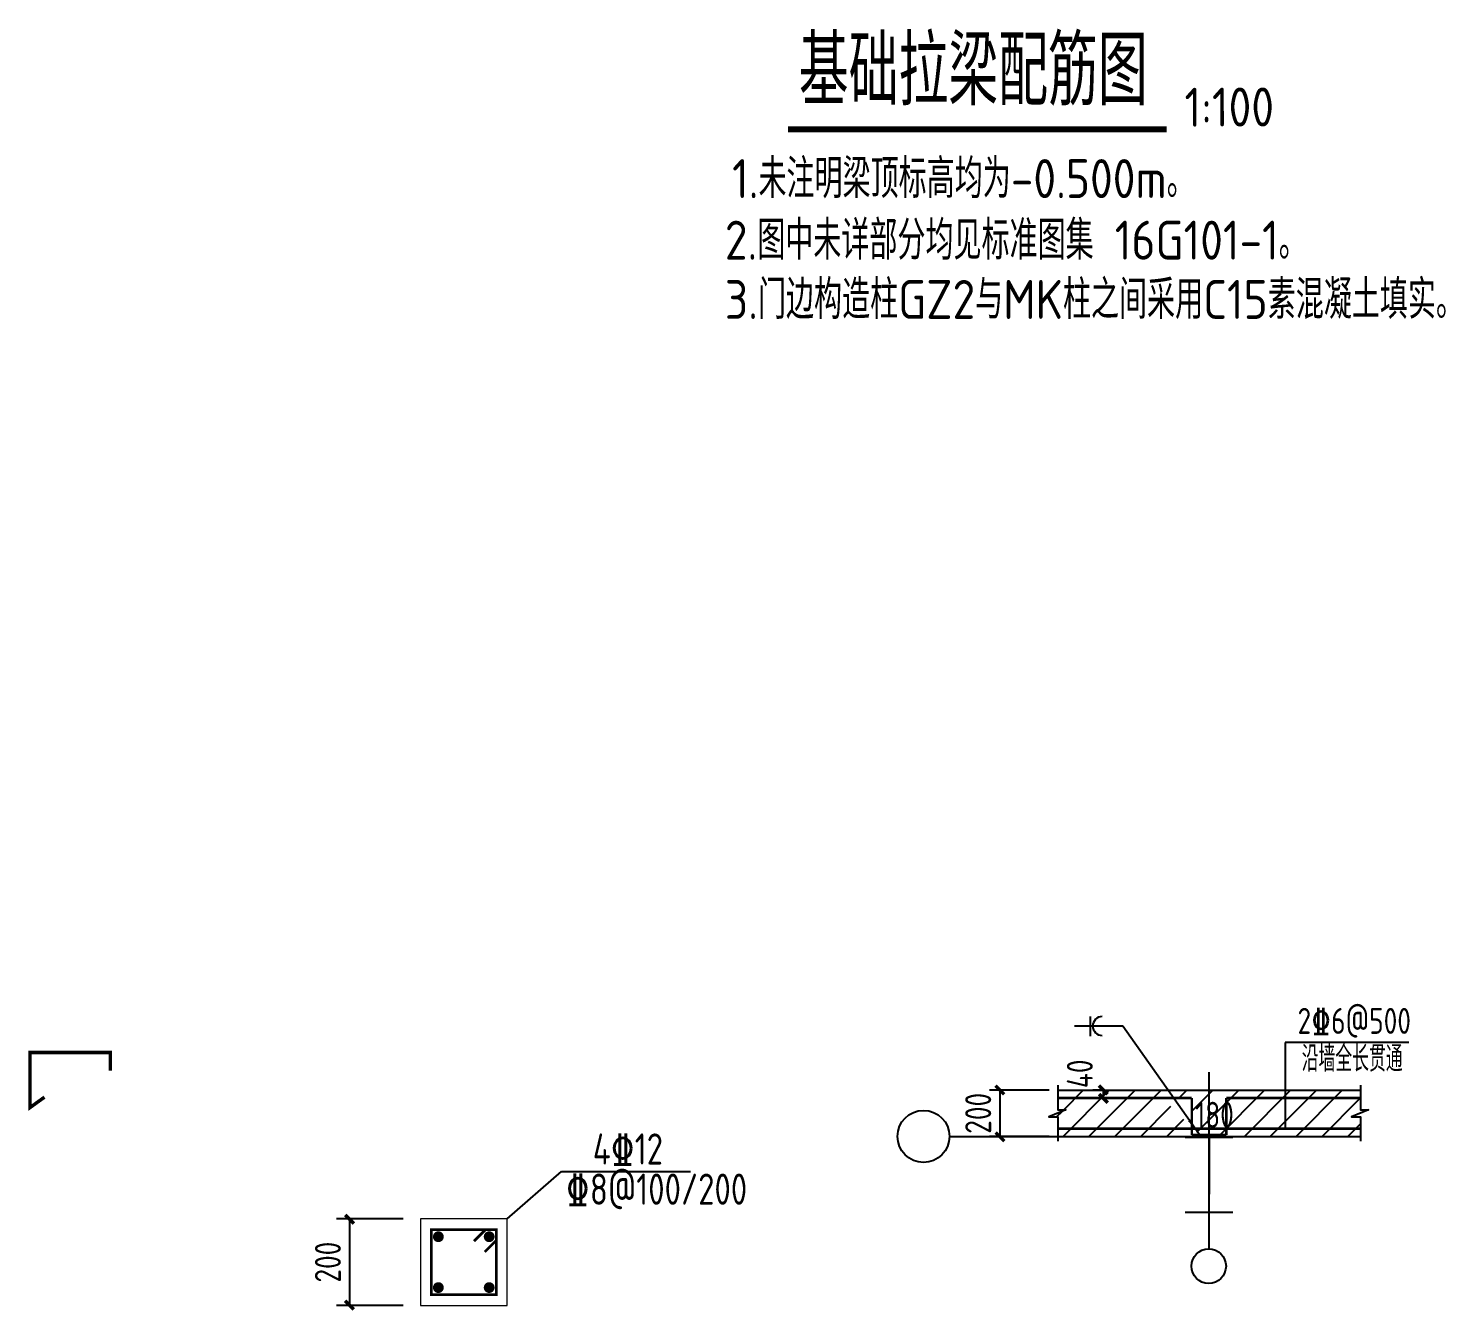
# Model space of a CAD drawing. Header units: millimetres. Extents: x 865974 to 875117, y 41124 to 44891.
# Drawn here: x 867503.2 to 867667, y 41244.2 to 41392.3 of the extents above; entities that cross this region are included whole.
import ezdxf

# ---------------------------------------------------------------- set-up
doc = ezdxf.new("R2010")
doc.units = ezdxf.units.MM
doc.header["$LTSCALE"] = 1000
doc.header["$MEASUREMENT"] = 0
doc.linetypes.add('2', pattern=[11.4, 9, -0.9, 0.6, -0.9])
doc.linetypes.add('DOTE', pattern=[2.42, 2, -0.2, 0.02, -0.2])
for name, color, linetype in [('2', 3, 'Continuous'), ('22', 1, 'Continuous'), ('DIM', 7, 'Continuous'), ('NUM', 7, 'Continuous'), ('PUB_TEXT', 7, 'Continuous'), ('轴线', 253, '2')]:
    doc.layers.add(name, color=color, linetype=linetype)
doc.layers.add('Z-柱大样外框', color=7, linetype='ByLayer', lineweight=18)
doc.styles.add('GBHZ', font='gbenor.shx', dxfattribs={"width": 0.9, "bigfont": 'gbcbig.shx'})
doc.dimstyles.new('Y10', dxfattribs={"dimscale": 0, "dimtxt": 3, "dimasz": 0.01, "dimexe": 1.2, "dimexo": 1, "dimgap": 1, "dimtad": 1, "dimdec": 0, "dimlfac": 10, "dimzin": 0, "dimdsep": 46, "dimtxsty": 'GBHZ', "dimblk1": 'DX', "dimblk2": 'DX', "dimsah": 1, "dimcen": 0.09, "dimdle": 1, "dimadec": 0, "dimazin": 0, "dimtfac": 1, "dimtdec": 0, "dimtix": 1, "dimtmove": 2, "dimatfit": 3, "dimldrblk": 'DX', "dimfxl": 0, "dimtolj": 1, "dimtzin": 0, "dimarcsym": 0})
doc.dimstyles.new('Y20', dxfattribs={"dimscale": 0, "dimtxt": 3, "dimasz": 0.01, "dimexe": 1.5, "dimexo": 0.03, "dimgap": 1, "dimtad": 1, "dimdec": 0, "dimlfac": 20, "dimzin": 0, "dimdsep": 46, "dimtxsty": 'GBHZ', "dimblk1": 'DX', "dimblk2": 'DX', "dimsah": 1, "dimcen": 0.09, "dimdle": 1, "dimadec": 0, "dimazin": 0, "dimtfac": 1, "dimtdec": 0, "dimtix": 1, "dimtmove": 2, "dimatfit": 3, "dimldrblk": 'DX', "dimfxl": 0, "dimtolj": 1, "dimtzin": 0, "dimarcsym": 0})

# ---------------------------------------------------------------- blocks, each defined once
blk = doc.blocks.new('DX')
at = {"color": 0, "linetype": 'ByBlock', "const_width": 40}
blk.add_lwpolyline([(-54, -51), (46, 49)], dxfattribs=at)
blk = doc.blocks.new('*D755')
at = {"layer": 'Defpoints', "color": 0, "transparency": 16777216}
for p in [(867622.22, 41269.62), (867615.51, 41264.29), (867622.22, 41264.29)]:
    blk.add_point(p, dxfattribs=at)
at = {"layer": 'dim', "color": 0, "lineweight": -2, "transparency": 16777216}
for p, q in [((867621.22, 41269.62), (867614.31, 41269.62)), ((867615.51, 41269.63), (867615.51, 41269.64)), ((867615.51, 41269.62), (867615.51, 41264.29)), ((867621.22, 41264.29), (867614.31, 41264.29)), ((867615.51, 41264.28), (867615.51, 41264.27))]:
    blk.add_line(p, q, dxfattribs=at)
at = {"layer": 'dim', "color": 0, "lineweight": -2, "transparency": 16777216, "xscale": 0.01, "yscale": 0.01, "zscale": 0.01}
for p, rotation in [((867615.51, 41269.62), 270), ((867615.51, 41264.29), 90)]:
    blk.add_blockref('DX', p, dxfattribs=dict(at, rotation=rotation))
at = {"layer": 'dim', "color": 0, "transparency": 16777216, "insert": (867613.01, 41266.96), "char_height": 3, "attachment_point": 5, "rotation": 90, "style": 'GBHZ'}
blk.add_mtext('\\A1;200', dxfattribs=at)
blk = doc.blocks.new('*D756')
at = {"layer": 'Defpoints', "color": 0, "transparency": 16777216}
for p in [(867627.47, 41269.62), (867628.11, 41269.62), (867628.11, 41268.73)]:
    blk.add_point(p, dxfattribs=at)
at = {"layer": 'dim', "color": 0, "lineweight": -2, "transparency": 16777216}
for p, q in [((867627.11, 41269.62), (867626.27, 41269.62)), ((867627.47, 41269.63), (867627.47, 41269.64)), ((867627.47, 41268.73), (867627.47, 41269.62)), ((867627.11, 41268.73), (867626.27, 41268.73)), ((867627.47, 41268.72), (867627.47, 41268.71))]:
    blk.add_line(p, q, dxfattribs=at)
at = {"layer": 'dim', "color": 0, "lineweight": -2, "transparency": 16777216, "xscale": 0.01, "yscale": 0.01, "zscale": 0.01}
for p, rotation in [((867627.47, 41269.62), 270), ((867627.47, 41268.73), 90)]:
    blk.add_blockref('DX', p, dxfattribs=dict(at, rotation=rotation))
at = {"layer": 'dim', "color": 0, "transparency": 16777216, "insert": (867624.75, 41271.52), "char_height": 3, "attachment_point": 5, "rotation": 90, "style": 'GBHZ'}
blk.add_mtext('\\A1;40', dxfattribs=at)
blk = doc.blocks.new('*D758')
at = {"layer": 'Defpoints', "color": 0, "transparency": 16777216}
for p in [(867546.6, 41254.76), (867540.35, 41244.76), (867546.6, 41244.76)]:
    blk.add_point(p, dxfattribs=at)
at = {"layer": 'dim', "color": 0, "lineweight": -2, "transparency": 16777216}
for p, q in [((867546.57, 41254.76), (867538.85, 41254.76)), ((867540.35, 41254.75), (867540.35, 41244.77)), ((867546.57, 41244.76), (867538.85, 41244.76))]:
    blk.add_line(p, q, dxfattribs=at)
at = {"layer": 'dim', "color": 0, "lineweight": -2, "transparency": 16777216, "xscale": 0.01, "yscale": 0.01, "zscale": 0.01}
for p, rotation in [((867540.35, 41254.76), 90), ((867540.35, 41244.76), 270)]:
    blk.add_blockref('DX', p, dxfattribs=dict(at, rotation=rotation))
at = {"layer": 'dim', "color": 0, "transparency": 16777216, "insert": (867537.85, 41249.76), "char_height": 3, "attachment_point": 5, "rotation": 90, "style": 'GBHZ'}
blk.add_mtext('\\A1;200', dxfattribs=at)

msp = doc.modelspace()

# ---------------------------------------------------------------- hatches: boundary and pattern name
h = msp.add_hatch()
h.set_pattern_fill('ANSI31', color=256, scale=0.666667, style=0)
h.set_pattern_definition([(45, (867303.783, 41226.636), (-1.496709, 1.496709), [])])
h.paths.add_polyline_path([(867637.695, 41265.369), (867637.139, 41265.925), (867633.442, 41269.622), (867622.219, 41269.622), (867622.219, 41267.377), (867623.14, 41267.377), (867621.182, 41266.533), (867622.219, 41266.533), (867622.219, 41264.288), (867639.695, 41264.288), (867639.695, 41264.444), (867637.695, 41264.444)])
h.paths.add_polyline_path([(867639.695, 41269.622), (867633.442, 41269.622), (867634.331, 41268.733), (867637.695, 41268.733), (867637.695, 41265.369), (867638.62, 41264.444), (867639.695, 41264.444)])
h.paths.add_polyline_path([(867641.695, 41268.733), (867648.501, 41268.733), (867648.501, 41269.622), (867639.695, 41269.622), (867639.695, 41264.444), (867641.695, 41264.444)])
h.paths.add_polyline_path([(867657.195, 41266.533), (867656.159, 41266.533), (867658.116, 41267.377), (867657.195, 41267.377), (867657.195, 41269.622), (867648.501, 41269.622), (867648.501, 41268.733), (867641.695, 41268.733), (867641.695, 41264.444), (867639.695, 41264.444), (867639.695, 41264.288), (867657.195, 41264.288)])
h.paths.add_polyline_path([(867629.314, 41266.895), (867632.575, 41266.895), (867632.575, 41268.497), (867629.314, 41268.497)], flags=24)
h.paths.add_polyline_path([(867638.588, 41264.664), (867641.019, 41264.664), (867641.019, 41266.265), (867638.588, 41266.265)], flags=9)
h.paths.add_polyline_path([(867647.17, 41266.895), (867650.431, 41266.895), (867650.431, 41268.497), (867647.17, 41268.497)], flags=24)

# ---------------------------------------------------------------- linework, layer by layer
for p, q in [((867625.98, 41277.043), (867625.98, 41278.139)), ((867629.728, 41277.043), (867624.147, 41277.043)), ((867625.98, 41275.857), (867625.98, 41277.043)), ((867638.636, 41264.428), (867629.728, 41277.043)), ((867622.219, 41269.622), (867657.195, 41269.622)), ((867622.219, 41264.288), (867657.195, 41264.288)), ((867639.686, 41264.169), (867639.686, 41257.613))]:
    msp.add_line(p, q)
at = {"color": 3, "linetype": 'Continuous'}
for p, q in [((867558.555, 41254.76), (867564.854, 41260.219)), ((867564.854, 41260.219), (867579.767, 41260.219))]:
    msp.add_line(p, q, dxfattribs=at)
for points, const_width in [([(867591.024, 41380.643), (867634.789, 41380.643)], 0.667), ([(867636.917, 41264.177), (867642.473, 41264.177)], 0.222), ([(867639.679, 41264.128), (867639.679, 41255.511)], 0.222), ([(867636.917, 41255.511), (867642.473, 41255.511)], 0.222)]:
    msp.add_lwpolyline(points, dxfattribs=dict(const_width=const_width))
for points in [[(867622.219, 41270.215), (867622.219, 41267.377), (867623.14, 41267.377), (867621.182, 41266.533), (867622.219, 41266.533), (867622.219, 41263.732)], [(867657.195, 41270.215), (867657.195, 41267.377), (867658.116, 41267.377), (867656.159, 41266.533), (867657.195, 41266.533), (867657.195, 41263.732)]]:
    msp.add_lwpolyline(points)
msp.add_lwpolyline([(867638.636, 41264.428, 0, 0.356, 0), (867637.415, 41266.157, 0.356, 0.356, 0)], format="xyseb")
for centre, radius in [((867606.686, 41264.288), 3), ((867639.647, 41249.3), 2)]:
    msp.add_circle(centre, radius)
msp.add_arc((867627.342, 41277.043), 1.095, 90, 270)
at = {"layer": '2', "color": 7}
msp.add_line((867662.783, 41275.123), (867648.501, 41275.123), dxfattribs=at)
at = {"layer": '2', "color": 1, "const_width": 0.3}
for points in [[(867637.695, 41268.733), (867622.219, 41268.733)], [(867637.695, 41264.444), (867637.695, 41268.733)], [(867657.195, 41268.733), (867641.695, 41268.733)], [(867641.695, 41268.733), (867641.695, 41264.444)], [(867622.219, 41265.177), (867657.195, 41265.177)], [(867641.695, 41264.444), (867637.695, 41264.444)]]:
    msp.add_lwpolyline(points, dxfattribs=at)
at = {"layer": '22', "const_width": 0.4}
msp.add_lwpolyline([(867512.7, 41271.886), (867512.7, 41273.981), (867503.432, 41273.981), (867503.432, 41267.625), (867505.096, 41268.825)], dxfattribs=at)
at = {"layer": 'dim', "color": 210, "const_width": 0.313}
msp.add_lwpolyline([(867554.729, 41252.185), (867556.055, 41253.51), (867557.305, 41253.51), (867557.305, 41246.01), (867549.805, 41246.01), (867549.805, 41253.51), (867557.305, 41253.51), (867557.305, 41252.26), (867555.979, 41250.935)], dxfattribs=at)
at = {"layer": 'dim', "color": 6, "const_width": 0.625}
for points in [[(867550.617, 41253.01, 1), (867550.617, 41252.385, 1)], [(867556.492, 41253.01, 1), (867556.492, 41252.385, 1)], [(867550.617, 41247.135, 1), (867550.617, 41246.51, 1)], [(867556.492, 41247.135, 1), (867556.492, 41246.51, 1)]]:
    msp.add_lwpolyline(points, format="xyb", close=True, dxfattribs=at)
at = {"layer": 'PUB_TEXT', "linetype": 'Continuous'}
msp.add_line((867648.501, 41275.123), (867648.501, 41265.177), dxfattribs=at)
at = {"layer": 'Z-柱大样外框'}
msp.add_lwpolyline([(867548.555, 41254.76), (867548.555, 41244.76), (867558.555, 41244.76), (867558.555, 41254.76)], close=True, dxfattribs=at)
at = {"layer": '轴线', "linetype": 'DOTE', "ltscale": 5}
for p, q in [((867639.695, 41251.299), (867639.695, 41271.705)), ((867609.686, 41264.288), (867654.028, 41264.288))]:
    msp.add_line(p, q, dxfattribs=at)

# ---------------------------------------------------------------- texts
at = {"ltscale": 2, "style": 'GBHZ'}
msp.add_text('1:100', height=4.5, rotation=0.20444, dxfattribs=at).set_placement((867636.865, 41380.948))
at = {"style": 'GBHZ'}
for s, p in [('1.未注明梁顶标高均为-0.500m。', (867584.566, 41372.707)), ('2.图中未详部分均见标准图集 16G101-1。', (867583.726, 41365.591)), ('3.门边构造柱GZ2与MK柱之间采用C15素混凝土填实。', (867583.726, 41358.742))]:
    msp.add_text(s, height=4.5, dxfattribs=at).set_placement(p)
at = {"color": 3, "linetype": 'Continuous', "style": 'GBHZ', "width": 0.9}
for s, p in [('4\x8412', (867568.463, 41261.034)), ('\x848@100/200', (867565.352, 41256.395))]:
    msp.add_text(s, height=3.6, dxfattribs=at).set_placement(p)
at = {"layer": '2', "color": 7, "style": 'GBHZ', "width": 0.9}
for s, p in [('2%%1326@500', (867649.914, 41276.137)), ('沿墙全长贯通', (867650.395, 41271.768)), ('180', (867638.085, 41265.282))]:
    msp.add_text(s, height=3, dxfattribs=at).set_placement(p)
at = {"layer": 'NUM', "style": 'GBHZ'}
msp.add_text('基础拉梁配筋图', height=8, dxfattribs=at).set_placement((867592.278, 41383.416))

# ---------------------------------------------------------------- dimensions: what is measured, and where the dimension line sits
at = {"layer": 'dim'}
dim = msp.add_linear_dim(base=(867627.473, 41269.622), p1=(867628.109, 41268.733), p2=(867628.109, 41269.622), angle=90, text='40', dimstyle='Y10', override={"dimscale": 1}, dxfattribs=at)
dim.commit()
dim.dimension.update_dxf_attribs({"geometry": '*D756', "text_midpoint": (867624.749, 41271.516), "dimtype": 160})
dim = msp.add_linear_dim(base=(867615.506, 41264.288), p1=(867622.219, 41269.622), p2=(867622.219, 41264.288), angle=90, text='200', dimstyle='Y10', override={"dimscale": 1}, dxfattribs=at)
dim.commit()
dim.dimension.update_dxf_attribs({"geometry": '*D755', "text_midpoint": (867613.006, 41266.955)})
dim = msp.add_linear_dim(base=(867540.351, 41244.76), p1=(867546.601, 41254.76), p2=(867546.601, 41244.76), angle=270, dimstyle='Y20', override={"dimscale": 1}, dxfattribs=at)
dim.commit()
dim.dimension.update_dxf_attribs({"geometry": '*D758', "text_midpoint": (867537.851, 41249.76)})

doc.saveas('drawing.dxf')
